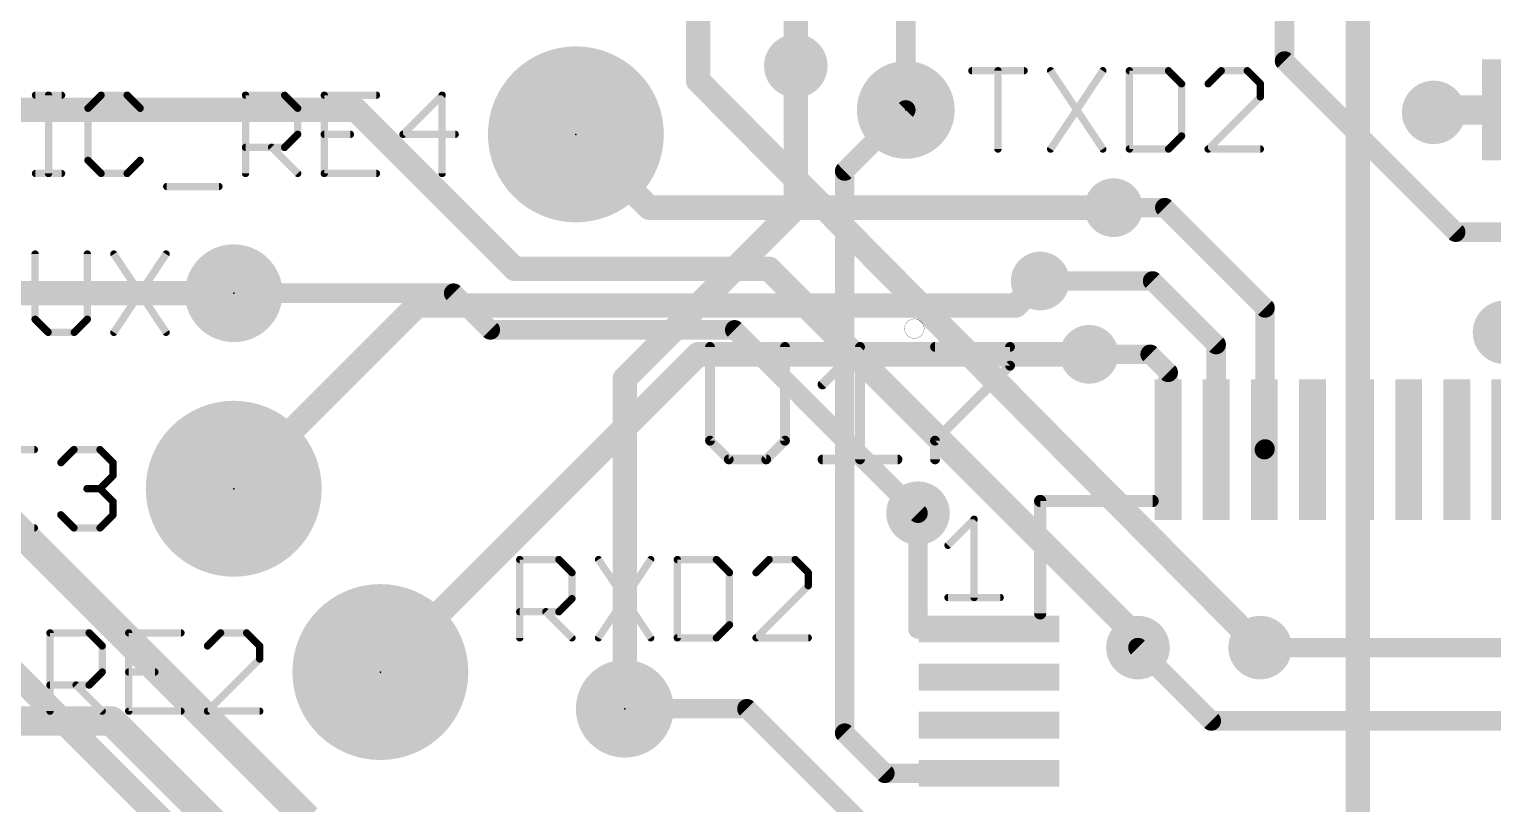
# Model space of a CAD drawing. Extents: x -18 to 144, y -21 to 125.
# Drawn here: x 15.65 to 30.87, y 71.53 to 79.58 of the extents above; entities that cross this region are included whole.
import ezdxf

# ---------------------------------------------------------------- set-up
doc = ezdxf.new("R2010")
doc.units = 0
for name, color, linetype in [('1', 22, 'CONTINUOUS'), ('114', 4, 'CONTINUOUS'), ('15', 23, 'CONTINUOUS'), ('16', 132, 'CONTINUOUS'), ('17', 1, 'CONTINUOUS'), ('18', 110, 'CONTINUOUS'), ('21', 253, 'CONTINUOUS'), ('23', 53, 'CONTINUOUS'), ('25', 253, 'CONTINUOUS'), ('27', 252, 'CONTINUOUS')]:
    doc.layers.add(name, color=color, linetype=linetype)

# ---------------------------------------------------------------- blocks, each defined once
blk = doc.blocks.new('RECT')
blk.add_solid([(-0.5, -0.5), (0.5, -0.5), (-0.5, 0.5), (0.5, 0.5)])
blk = doc.blocks.new('ROUNDP')
at = {"const_width": 0.5}
blk.add_lwpolyline([(0, -0.25, 1), (0, 0.25, 1), (0, -0.25)], format="xyb", dxfattribs=at)
blk = doc.blocks.new('ROUNDV')
at = {"const_width": 0.5}
blk.add_lwpolyline([(0, -0.25, 1), (0, 0.25, 1), (0, -0.25)], format="xyb", dxfattribs=at)

msp = doc.modelspace()

# ---------------------------------------------------------------- linework, layer by layer
at = {"layer": '1'}
for points, const_width in [([(28.702, 83.185), (28.702, 79.248)], 0.2032), ([(23.622, 77.724), (23.622, 79.1972)], 0.254), ([(28.702, 79.248), (30.48, 77.47)], 0.2032), ([(24.13, 78.105), (24.765, 78.74)], 0.2032), ([(30.2768, 78.74), (30.2514, 78.7146)], 0.3048), ([(31.254, 78.74), (30.2768, 78.74)], 0.3048), ([(24.13, 72.263), (24.13, 78.105)], 0.2032), ([(21.844, 75.946), (23.622, 77.724)], 0.254), ([(26.924, 77.724), (27.4574, 77.724)], 0.2032), ([(27.4574, 77.724), (28.4988, 76.6826)], 0.2032), ([(30.48, 77.47), (31.496, 77.47)], 0.2032), ([(26.162, 76.962), (27.3304, 76.962)], 0.2032), ([(27.3304, 76.962), (27.9908, 76.3016)], 0.2032), ([(28.4988, 76.6826), (28.4988, 75.2162)], 0.2032), ([(27.9908, 76.3016), (27.9908, 75.2106)], 0.2032), ([(26.67, 76.2), (27.305, 76.2)], 0.2032), ([(27.305, 76.2), (27.492, 76.013)], 0.2032), ([(21.844, 72.517), (21.844, 75.946)], 0.254), ([(27.492, 76.013), (27.492, 75.2094)], 0.2032), ([(27.9908, 75.2106), (27.992, 75.2094)], 0.254), ([(28.4988, 75.2162), (28.492, 75.2094)], 0.2032), ([(18.542, 71.374), (14.986, 74.93)], 0.3048), ([(24.892, 73.346), (24.892, 74.549)], 0.2032), ([(25.6286, 73.346), (24.892, 73.346)], 0.2032), ([(27.94, 72.39), (27.178, 73.152)], 0.2032), ([(32.8168, 73.152), (28.448, 73.152)], 0.2032), ([(23.114, 72.517), (21.844, 72.517)], 0.2032), ([(24.285, 71.346), (23.114, 72.517)], 0.2032), ([(16.51, 72.39), (4.1402, 72.39)], 0.3048), ([(18.2372, 70.6628), (16.51, 72.39)], 0.3048), ([(33.274, 72.39), (27.94, 72.39)], 0.2032), ([(24.547, 71.846), (24.13, 72.263)], 0.2032), ([(25.6286, 71.846), (24.547, 71.846)], 0.2032)]:
    msp.add_lwpolyline(points, dxfattribs=dict(at, const_width=const_width))
for points, const_width in [([(23.6855, 79.1972, 1), (23.5585, 79.1972)], 0.127), ([(28.7379, 79.2839, 1), (28.6661, 79.2121)], 0.1016), ([(28.6512, 79.248, 1), (28.7528, 79.248)], 0.1016), ([(24.8009, 78.7041, 1), (24.7291, 78.7759)], 0.1016), ([(30.1975, 78.7685, 1), (30.3053, 78.6607)], 0.1524), ([(30.2768, 78.8162, 1), (30.2768, 78.6638)], 0.1524), ([(30.3307, 78.6861, 1), (30.2229, 78.7939)], 0.1524), ([(24.1808, 78.105, 1), (24.0792, 78.105)], 0.1016), ([(24.0941, 78.1409, 1), (24.1659, 78.0691)], 0.1016), ([(23.5585, 77.724, 1), (23.6855, 77.724)], 0.127), ([(23.6669, 77.6791, 1), (23.5771, 77.7689)], 0.127), ([(26.924, 77.7748, 1), (26.924, 77.6732)], 0.1016), ([(27.4933, 77.7599, 1), (27.4215, 77.6881)], 0.1016), ([(27.4574, 77.6732, 1), (27.4574, 77.7748)], 0.1016), ([(30.48, 77.5208, 1), (30.48, 77.4192)], 0.1016), ([(30.4441, 77.4341, 1), (30.5159, 77.5059)], 0.1016), ([(26.162, 77.0128, 1), (26.162, 76.9112)], 0.1016), ([(27.3663, 76.9979, 1), (27.2945, 76.9261)], 0.1016), ([(27.3304, 76.9112, 1), (27.3304, 77.0128)], 0.1016), ([(28.5496, 76.6826, 1), (28.448, 76.6826)], 0.1016), ([(28.4629, 76.6467, 1), (28.5347, 76.7185)], 0.1016), ([(28.0416, 76.3016, 1), (27.94, 76.3016)], 0.1016), ([(27.9549, 76.2657, 1), (28.0267, 76.3375)], 0.1016), ([(26.67, 76.2508, 1), (26.67, 76.1492)], 0.1016), ([(27.3409, 76.2359, 1), (27.2691, 76.1641)], 0.1016), ([(27.305, 76.1492, 1), (27.305, 76.2508)], 0.1016), ([(21.9075, 75.946, 1), (21.7805, 75.946)], 0.127), ([(21.7991, 75.9909, 1), (21.8889, 75.9011)], 0.127), ([(27.5428, 76.013, 1), (27.4412, 76.013)], 0.1016), ([(27.4561, 75.9771, 1), (27.5279, 76.0489)], 0.1016), ([(28.0357, 75.2555, 1), (27.9459, 75.1657)], 0.127), ([(27.9471, 75.1645, 1), (28.0369, 75.2543)], 0.127), ([(28.4561, 75.2453, 1), (28.5279, 75.1735)], 0.1016), ([(28.5347, 75.1803, 1), (28.4629, 75.2521)], 0.1016), ([(27.4412, 75.2094, 1), (27.5428, 75.2094)], 0.1016), ([(27.94, 75.2106, 1), (28.0416, 75.2106)], 0.1016), ([(28.448, 75.2162, 1), (28.5496, 75.2162)], 0.1016), ([(24.9428, 74.549, 1), (24.8412, 74.549)], 0.1016), ([(24.892, 73.3968, 1), (24.892, 73.2952)], 0.1016), ([(24.8412, 73.346, 1), (24.9428, 73.346)], 0.1016), ([(25.6286, 73.2952, 1), (25.6286, 73.3968)], 0.1016), ([(27.2139, 73.1879, 1), (27.1421, 73.1161)], 0.1016), ([(28.448, 73.2028, 1), (28.448, 73.1012)], 0.1016), ([(21.7805, 72.517, 1), (21.9075, 72.517)], 0.127), ([(21.844, 72.5678, 1), (21.844, 72.4662)], 0.1016), ([(23.1499, 72.5529, 1), (23.0781, 72.4811)], 0.1016), ([(23.114, 72.4662, 1), (23.114, 72.5678)], 0.1016), ([(16.5639, 72.4439, 1), (16.4561, 72.3361)], 0.1524), ([(16.51, 72.3138, 1), (16.51, 72.4662)], 0.1524), ([(27.94, 72.4408, 1), (27.94, 72.3392)], 0.1016), ([(27.9041, 72.3541, 1), (27.9759, 72.4259)], 0.1016), ([(24.1659, 72.2989, 1), (24.0941, 72.2271)], 0.1016), ([(24.0792, 72.263, 1), (24.1808, 72.263)], 0.1016), ([(24.547, 71.8968, 1), (24.547, 71.7952)], 0.1016), ([(25.6286, 71.7952, 1), (25.6286, 71.8968)], 0.1016), ([(24.5111, 71.8101, 1), (24.5829, 71.8819)], 0.1016)]:
    msp.add_lwpolyline(points, format="xyb", dxfattribs=dict(at, const_width=const_width))
at = {"layer": '114', "const_width": 0.0025}
msp.add_lwpolyline([(24.8539, 76.3651, 1), (24.8539, 76.5683, 1), (24.8539, 76.3651)], format="xyb", dxfattribs=at)
at = {"layer": '15', "const_width": 0.254}
for points in [[(21.336, 78.486), (22.098, 77.724)], [(22.098, 77.724), (26.924, 77.724)], [(25.908, 76.708), (26.162, 76.962)], [(17.78, 74.803), (19.685, 76.708)], [(19.685, 76.708), (25.908, 76.708)], [(19.304, 72.898), (22.606, 76.2)], [(22.606, 76.2), (26.67, 76.2)]]:
    msp.add_lwpolyline(points, dxfattribs=at)
at = {"layer": '15', "const_width": 0.127}
for points in [[(21.3809, 78.5309, 1), (21.2911, 78.4411)], [(22.098, 77.7875, 1), (22.098, 77.6605)], [(22.0531, 77.6791, 1), (22.1429, 77.7689)], [(26.924, 77.6605, 1), (26.924, 77.7875)], [(26.2069, 76.9171, 1), (26.1171, 77.0069)], [(19.685, 76.7715, 1), (19.685, 76.6445)], [(19.7299, 76.6631, 1), (19.6401, 76.7529)], [(25.8631, 76.7529, 1), (25.9529, 76.6631)], [(25.908, 76.6445, 1), (25.908, 76.7715)], [(22.606, 76.2635, 1), (22.606, 76.1365)], [(22.6509, 76.1551, 1), (22.5611, 76.2449)], [(26.67, 76.1365, 1), (26.67, 76.2635)], [(17.7351, 74.8479, 1), (17.8249, 74.7581)], [(19.2591, 72.9429, 1), (19.3489, 72.8531)]]:
    msp.add_lwpolyline(points, format="xyb", dxfattribs=at)
at = {"layer": '16'}
for points, const_width in [([(23.622, 79.1972), (23.622, 84.582)], 0.254), ([(24.765, 78.74), (24.765, 80.264)], 0.2032), ([(29.464, 80.264), (29.464, 63.881)], 0.254), ([(22.606, 79.0448), (22.606, 79.756)], 0.254), ([(28.448, 73.152), (22.606, 79.0448)], 0.254), ([(15.24, 78.74), (19.05, 78.74)], 0.254), ([(19.05, 78.74), (20.701, 77.089)], 0.254), ([(20.701, 77.089), (23.3426, 77.089)], 0.254), ([(27.178, 73.2536), (23.3426, 77.089)], 0.254), ([(14.478, 76.835), (17.78, 76.835)], 0.254), ([(20.066, 76.835), (17.78, 76.835)], 0.2032), ([(20.447, 76.454), (20.066, 76.835)], 0.2032), ([(22.987, 76.454), (20.447, 76.454)], 0.2032), ([(24.892, 74.549), (22.987, 76.454)], 0.2032), ([(14.732, 73.66), (18.542, 69.85)], 0.254), ([(27.178, 73.152), (27.178, 73.2536)], 0.254)]:
    msp.add_lwpolyline(points, dxfattribs=dict(at, const_width=const_width))
for points, const_width in [([(23.5585, 79.1972, 1), (23.6855, 79.1972)], 0.127), ([(22.6511, 79.0895, 1), (22.5609, 79.0001)], 0.127), ([(22.5425, 79.0448, 1), (22.6695, 79.0448)], 0.127), ([(19.0949, 78.7849, 1), (19.0051, 78.6951)], 0.127), ([(19.05, 78.6765, 1), (19.05, 78.8035)], 0.127), ([(24.7142, 78.74, 1), (24.8158, 78.74)], 0.1016), ([(20.701, 77.1525, 1), (20.701, 77.0255)], 0.127), ([(20.6561, 77.0441, 1), (20.7459, 77.1339)], 0.127), ([(23.3875, 77.1339, 1), (23.2977, 77.0441)], 0.127), ([(23.3426, 77.0255, 1), (23.3426, 77.1525)], 0.127), ([(17.78, 76.8858, 1), (17.78, 76.7842)], 0.1016), ([(17.78, 76.7715, 1), (17.78, 76.8985)], 0.127), ([(20.1019, 76.8709, 1), (20.0301, 76.7991)], 0.1016), ([(20.066, 76.7842, 1), (20.066, 76.8858)], 0.1016), ([(20.447, 76.5048, 1), (20.447, 76.4032)], 0.1016), ([(20.4111, 76.4181, 1), (20.4829, 76.4899)], 0.1016), ([(23.0229, 76.4899, 1), (22.9511, 76.4181)], 0.1016), ([(22.987, 76.4032, 1), (22.987, 76.5048)], 0.1016), ([(24.8561, 74.5131, 1), (24.9279, 74.5849)], 0.1016), ([(27.2415, 73.2536, 1), (27.1145, 73.2536)], 0.127), ([(27.1331, 73.2087, 1), (27.2229, 73.2985)], 0.127), ([(27.1145, 73.152, 1), (27.2415, 73.152)], 0.127), ([(28.4029, 73.1073, 1), (28.4931, 73.1967)], 0.127)]:
    msp.add_lwpolyline(points, format="xyb", dxfattribs=dict(at, const_width=const_width))
at = {"layer": '21'}
for points, const_width in [([(15.7195, 78.8931), (15.9906, 78.8931)], 0.0762), ([(15.8551, 78.0796), (15.8551, 78.8931)], 0.0762), ([(16.4008, 78.8931), (16.2652, 78.7575)], 0.0762), ([(16.2652, 78.7575), (16.2652, 78.2152)], 0.0762), ([(16.6719, 78.8931), (16.4008, 78.8931)], 0.0762), ([(16.8075, 78.7575), (16.6719, 78.8931)], 0.0762), ([(17.9024, 78.0796), (17.9024, 78.8931)], 0.0762), ([(17.9024, 78.8931), (18.3091, 78.8931)], 0.0762), ([(18.3091, 78.8931), (18.4447, 78.7575)], 0.0762), ([(18.4447, 78.7575), (18.4447, 78.4863)], 0.0762), ([(19.2633, 78.8931), (18.7209, 78.8931)], 0.0762), ([(18.7209, 78.8931), (18.7209, 78.0796)], 0.0762), ([(19.9463, 78.8931), (19.5395, 78.4863)], 0.0762), ([(19.9463, 78.0796), (19.9463, 78.8931)], 0.0762), ([(18.4447, 78.4863), (18.3091, 78.3508)], 0.0762), ([(18.7209, 78.4863), (18.9921, 78.4863)], 0.0762), ([(19.5395, 78.4863), (20.0818, 78.4863)], 0.0762), ([(18.3091, 78.3508), (17.9024, 78.3508)], 0.0762), ([(18.1735, 78.3508), (18.4447, 78.0796)], 0.0762), ([(16.2652, 78.2152), (16.4008, 78.0796)], 0.0762), ([(16.6719, 78.0796), (16.8075, 78.2152)], 0.0762), ([(15.7195, 78.0796), (15.9906, 78.0796)], 0.0762), ([(16.4008, 78.0796), (16.6719, 78.0796)], 0.0762), ([(18.7209, 78.0796), (19.2633, 78.0796)], 0.0762), ([(17.0838, 77.944), (17.6261, 77.944)], 0.0762), ([(15.7073, 75.2101), (15.1649, 75.2101)], 0.0762), ([(15.9835, 75.0745), (16.1191, 75.2101)], 0.0762), ([(16.1191, 75.2101), (16.3903, 75.2101)], 0.0762), ([(16.3903, 75.2101), (16.5258, 75.0745)], 0.0762), ([(16.5258, 75.0745), (16.5258, 74.9389)], 0.0762), ([(16.3903, 74.8033), (16.2547, 74.8033)], 0.0762), ([(16.5258, 74.9389), (16.3903, 74.8033)], 0.0762), ([(16.3903, 74.8033), (16.5258, 74.6678)], 0.0762), ([(16.5258, 74.6678), (16.5258, 74.5322)], 0.0762), ([(26.162, 73.5076), (26.162, 74.676)], 0.127), ([(26.162, 74.676), (27.3304, 74.676)], 0.127), ([(16.1191, 74.3966), (15.9835, 74.5322)], 0.0762), ([(16.5258, 74.5322), (16.3903, 74.3966)], 0.0762), ([(15.1649, 74.3966), (15.7073, 74.3966)], 0.0762), ([(16.3903, 74.3966), (16.1191, 74.3966)], 0.0762), ([(25.2037, 74.215), (25.4749, 74.4862)], 0.0762), ([(25.4749, 74.4862), (25.4749, 73.6727)], 0.0762), ([(25.2037, 73.6727), (25.7461, 73.6727)], 0.0762), ([(15.8704, 72.4916), (15.8704, 73.3051)], 0.0762), ([(15.8704, 73.3051), (16.2771, 73.3051)], 0.0762), ([(16.2771, 73.3051), (16.4127, 73.1695)], 0.0762), ([(17.2313, 73.3051), (16.6889, 73.3051)], 0.0762), ([(16.6889, 73.3051), (16.6889, 72.4916)], 0.0762), ([(17.6431, 73.3051), (17.5075, 73.1695)], 0.0762), ([(17.9143, 73.3051), (17.6431, 73.3051)], 0.0762), ([(18.0498, 73.1695), (17.9143, 73.3051)], 0.0762), ([(16.4127, 73.1695), (16.4127, 72.8983)], 0.0762), ([(18.0498, 73.0339), (18.0498, 73.1695)], 0.0762), ([(17.5075, 72.4916), (18.0498, 73.0339)], 0.0762), ([(16.4127, 72.8983), (16.2771, 72.7628)], 0.0762), ([(16.6889, 72.8983), (16.9601, 72.8983)], 0.0762), ([(16.2771, 72.7628), (15.8704, 72.7628)], 0.0762), ([(16.1415, 72.7628), (16.4127, 72.4916)], 0.0762), ([(16.6889, 72.4916), (17.2313, 72.4916)], 0.0762), ([(18.0498, 72.4916), (17.5075, 72.4916)], 0.0762)]:
    msp.add_lwpolyline(points, dxfattribs=dict(at, const_width=const_width))
for points, const_width in [([(15.7195, 78.9121, 1), (15.7195, 78.874)], 0.0381), ([(15.8741, 78.8931, 1), (15.836, 78.8931)], 0.0381), ([(15.9906, 78.874, 1), (15.9906, 78.9121)], 0.0381), ([(16.2843, 78.7575, 1), (16.2462, 78.7575)], 0.0381), ([(16.4008, 78.9121, 1), (16.4008, 78.874)], 0.0381), ([(16.4143, 78.8796, 1), (16.3873, 78.9066)], 0.0381), ([(16.6854, 78.9066, 1), (16.6585, 78.8796)], 0.0381), ([(16.6719, 78.874, 1), (16.6719, 78.9121)], 0.0381), ([(17.9214, 78.8931, 1), (17.8833, 78.8931)], 0.0381), ([(17.9024, 78.9121, 1), (17.9024, 78.874)], 0.0381), ([(18.3226, 78.9066, 1), (18.2956, 78.8796)], 0.0381), ([(18.3091, 78.874, 1), (18.3091, 78.9121)], 0.0381), ([(18.4637, 78.7575, 1), (18.4256, 78.7575)], 0.0381), ([(18.74, 78.8931, 1), (18.7019, 78.8931)], 0.0381), ([(18.7209, 78.9121, 1), (18.7209, 78.874)], 0.0381), ([(19.2633, 78.874, 1), (19.2633, 78.9121)], 0.0381), ([(19.9653, 78.8931, 1), (19.9272, 78.8931)], 0.0381), ([(19.9597, 78.8796, 1), (19.9328, 78.9066)], 0.0381), ([(16.2517, 78.771, 1), (16.2787, 78.744)], 0.0381), ([(16.7941, 78.744, 1), (16.821, 78.771)], 0.0381), ([(18.4312, 78.744, 1), (18.4582, 78.771)], 0.0381), ([(18.4256, 78.4863, 1), (18.4637, 78.4863)], 0.0381), ([(18.4582, 78.4729, 1), (18.4312, 78.4998)], 0.0381), ([(18.7209, 78.5054, 1), (18.7209, 78.4673)], 0.0381), ([(18.9921, 78.4673, 1), (18.9921, 78.5054)], 0.0381), ([(19.5395, 78.5054, 1), (19.5395, 78.4673)], 0.0381), ([(19.526, 78.4998, 1), (19.553, 78.4729)], 0.0381), ([(20.0818, 78.4673, 1), (20.0818, 78.5054)], 0.0381), ([(17.9024, 78.3698, 1), (17.9024, 78.3317)], 0.0381), ([(18.187, 78.3642, 1), (18.16, 78.3373)], 0.0381), ([(18.2956, 78.3642, 1), (18.3226, 78.3373)], 0.0381), ([(18.3091, 78.3317, 1), (18.3091, 78.3698)], 0.0381), ([(16.2787, 78.2287, 1), (16.2517, 78.2017)], 0.0381), ([(16.2462, 78.2152, 1), (16.2843, 78.2152)], 0.0381), ([(16.821, 78.2017, 1), (16.7941, 78.2287)], 0.0381), ([(15.7195, 78.0986, 1), (15.7195, 78.0606)], 0.0381), ([(15.836, 78.0796, 1), (15.8741, 78.0796)], 0.0381), ([(15.9906, 78.0606, 1), (15.9906, 78.0986)], 0.0381), ([(16.4008, 78.0986, 1), (16.4008, 78.0606)], 0.0381), ([(16.3873, 78.0661, 1), (16.4143, 78.0931)], 0.0381), ([(16.6585, 78.0931, 1), (16.6854, 78.0661)], 0.0381), ([(16.6719, 78.0606, 1), (16.6719, 78.0986)], 0.0381), ([(17.8833, 78.0796, 1), (17.9214, 78.0796)], 0.0381), ([(18.4312, 78.0661, 1), (18.4582, 78.0931)], 0.0381), ([(18.7209, 78.0986, 1), (18.7209, 78.0606)], 0.0381), ([(18.7019, 78.0796, 1), (18.74, 78.0796)], 0.0381), ([(19.2633, 78.0606, 1), (19.2633, 78.0986)], 0.0381), ([(19.9272, 78.0796, 1), (19.9653, 78.0796)], 0.0381), ([(17.0838, 77.9631, 1), (17.0838, 77.925)], 0.0381), ([(17.6261, 77.925, 1), (17.6261, 77.9631)], 0.0381), ([(15.7073, 75.191, 1), (15.7073, 75.2291)], 0.0381), ([(16.1191, 75.2291, 1), (16.1191, 75.191)], 0.0381), ([(16.1326, 75.1966, 1), (16.1056, 75.2236)], 0.0381), ([(16.4037, 75.2236, 1), (16.3768, 75.1966)], 0.0381), ([(16.3903, 75.191, 1), (16.3903, 75.2291)], 0.0381), ([(15.97, 75.088, 1), (15.997, 75.061)], 0.0381), ([(16.5449, 75.0745, 1), (16.5068, 75.0745)], 0.0381), ([(16.5124, 75.061, 1), (16.5393, 75.088)], 0.0381), ([(16.2547, 74.8224, 1), (16.2547, 74.7843)], 0.0381), ([(16.4037, 74.8168, 1), (16.3768, 74.7899)], 0.0381), ([(16.3768, 74.8168, 1), (16.4037, 74.7899)], 0.0381), ([(16.3903, 74.7843, 1), (16.3903, 74.8224)], 0.0381), ([(16.5068, 74.9389, 1), (16.5449, 74.9389)], 0.0381), ([(16.5393, 74.9255, 1), (16.5124, 74.9524)], 0.0381), ([(16.5449, 74.6678, 1), (16.5068, 74.6678)], 0.0381), ([(16.5124, 74.6543, 1), (16.5393, 74.6812)], 0.0381), ([(26.162, 74.7078, 1), (26.162, 74.6442)], 0.0635), ([(26.1938, 74.676, 1), (26.1303, 74.676)], 0.0635), ([(27.3304, 74.6442, 1), (27.3304, 74.7078)], 0.0635), ([(15.997, 74.5457, 1), (15.97, 74.5187)], 0.0381), ([(16.5068, 74.5322, 1), (16.5449, 74.5322)], 0.0381), ([(16.5393, 74.5187, 1), (16.5124, 74.5457)], 0.0381), ([(15.7073, 74.3776, 1), (15.7073, 74.4156)], 0.0381), ([(16.1191, 74.4156, 1), (16.1191, 74.3776)], 0.0381), ([(16.1056, 74.3831, 1), (16.1326, 74.4101)], 0.0381), ([(16.3768, 74.4101, 1), (16.4037, 74.3831)], 0.0381), ([(16.3903, 74.3776, 1), (16.3903, 74.4156)], 0.0381), ([(25.4939, 74.4862, 1), (25.4558, 74.4862)], 0.0381), ([(25.4884, 74.4727, 1), (25.4614, 74.4997)], 0.0381), ([(25.1903, 74.2285, 1), (25.2172, 74.2016)], 0.0381), ([(25.2037, 73.6917, 1), (25.2037, 73.6537)], 0.0381), ([(25.4558, 73.6727, 1), (25.4939, 73.6727)], 0.0381), ([(25.7461, 73.6537, 1), (25.7461, 73.6917)], 0.0381), ([(26.1303, 73.5076, 1), (26.1938, 73.5076)], 0.0635), ([(15.8894, 73.3051, 1), (15.8513, 73.3051)], 0.0381), ([(15.8704, 73.3241, 1), (15.8704, 73.286)], 0.0381), ([(16.2906, 73.3186, 1), (16.2636, 73.2916)], 0.0381), ([(16.2771, 73.286, 1), (16.2771, 73.3241)], 0.0381), ([(16.708, 73.3051, 1), (16.6699, 73.3051)], 0.0381), ([(16.6889, 73.3241, 1), (16.6889, 73.286)], 0.0381), ([(17.2313, 73.286, 1), (17.2313, 73.3241)], 0.0381), ([(17.6431, 73.3241, 1), (17.6431, 73.286)], 0.0381), ([(17.6566, 73.2916, 1), (17.6296, 73.3186)], 0.0381), ([(17.9277, 73.3186, 1), (17.9008, 73.2916)], 0.0381), ([(17.9143, 73.286, 1), (17.9143, 73.3241)], 0.0381), ([(16.4317, 73.1695, 1), (16.3936, 73.1695)], 0.0381), ([(16.3992, 73.156, 1), (16.4262, 73.183)], 0.0381), ([(17.494, 73.183, 1), (17.521, 73.156)], 0.0381), ([(18.0689, 73.1695, 1), (18.0308, 73.1695)], 0.0381), ([(18.0364, 73.156, 1), (18.0633, 73.183)], 0.0381), ([(18.0308, 73.0339, 1), (18.0689, 73.0339)], 0.0381), ([(18.0633, 73.0205, 1), (18.0364, 73.0474)], 0.0381), ([(16.3936, 72.8983, 1), (16.4317, 72.8983)], 0.0381), ([(16.4262, 72.8849, 1), (16.3992, 72.9118)], 0.0381), ([(16.6889, 72.9174, 1), (16.6889, 72.8793)], 0.0381), ([(16.9601, 72.8793, 1), (16.9601, 72.9174)], 0.0381), ([(15.8704, 72.7818, 1), (15.8704, 72.7437)], 0.0381), ([(16.155, 72.7762, 1), (16.128, 72.7493)], 0.0381), ([(16.2636, 72.7762, 1), (16.2906, 72.7493)], 0.0381), ([(16.2771, 72.7437, 1), (16.2771, 72.7818)], 0.0381), ([(15.8513, 72.4916, 1), (15.8894, 72.4916)], 0.0381), ([(16.3992, 72.4781, 1), (16.4262, 72.5051)], 0.0381), ([(16.6699, 72.4916, 1), (16.708, 72.4916)], 0.0381), ([(16.6889, 72.5106, 1), (16.6889, 72.4726)], 0.0381), ([(17.2313, 72.4726, 1), (17.2313, 72.5106)], 0.0381), ([(17.494, 72.5051, 1), (17.521, 72.4781)], 0.0381), ([(17.5075, 72.5106, 1), (17.5075, 72.4726)], 0.0381), ([(18.0498, 72.4726, 1), (18.0498, 72.5106)], 0.0381)]:
    msp.add_lwpolyline(points, format="xyb", dxfattribs=dict(at, const_width=const_width))
at = {"layer": '23'}
for p in [(24.765, 78.74), (21.336, 78.486), (17.78, 76.835), (17.78, 74.803), (19.304, 72.898), (21.844, 72.517)]:
    msp.add_point(p, dxfattribs=at)
at = {"layer": '25', "const_width": 0.0762}
for points in [[(25.4519, 79.1471), (25.9943, 79.1471)], [(25.7231, 78.3336), (25.7231, 79.1471)], [(26.2705, 79.1471), (26.8129, 78.3336)], [(26.8129, 79.1471), (26.2705, 78.3336)], [(27.0891, 79.1471), (27.0891, 78.3336)], [(27.4958, 79.1471), (27.0891, 79.1471)], [(27.6314, 79.0115), (27.4958, 79.1471)], [(28.0433, 79.1471), (27.9077, 79.0115)], [(28.3144, 79.1471), (28.0433, 79.1471)], [(28.45, 79.0115), (28.3144, 79.1471)], [(27.6314, 78.4692), (27.6314, 79.0115)], [(28.45, 78.8759), (28.45, 79.0115)], [(27.9077, 78.3336), (28.45, 78.8759)], [(27.4958, 78.3336), (27.6314, 78.4692)], [(27.0891, 78.3336), (27.4958, 78.3336)], [(28.45, 78.3336), (27.9077, 78.3336)], [(15.7157, 77.2421), (15.7157, 76.5642)], [(16.258, 76.5642), (16.258, 77.2421)], [(16.5343, 77.2421), (17.0766, 76.4286)], [(17.0766, 77.2421), (16.5343, 76.4286)], [(15.7157, 76.5642), (15.8513, 76.4286)], [(16.1224, 76.4286), (16.258, 76.5642)], [(15.8513, 76.4286), (16.1224, 76.4286)], [(20.7529, 73.2536), (20.7529, 74.0671)], [(20.7529, 74.0671), (21.1597, 74.0671)], [(21.1597, 74.0671), (21.2953, 73.9315)], [(21.5715, 74.0671), (22.1138, 73.2536)], [(22.1138, 74.0671), (21.5715, 73.2536)], [(22.3901, 74.0671), (22.3901, 73.2536)], [(22.7968, 74.0671), (22.3901, 74.0671)], [(22.9324, 73.9315), (22.7968, 74.0671)], [(23.3443, 74.0671), (23.2087, 73.9315)], [(23.6154, 74.0671), (23.3443, 74.0671)], [(23.751, 73.9315), (23.6154, 74.0671)], [(21.2953, 73.9315), (21.2953, 73.6603)], [(22.9324, 73.3892), (22.9324, 73.9315)], [(23.751, 73.7959), (23.751, 73.9315)], [(23.2087, 73.2536), (23.751, 73.7959)], [(21.2953, 73.6603), (21.1597, 73.5248)], [(21.1597, 73.5248), (20.7529, 73.5248)], [(21.0241, 73.5248), (21.2953, 73.2536)], [(22.7968, 73.2536), (22.9324, 73.3892)], [(22.3901, 73.2536), (22.7968, 73.2536)], [(23.751, 73.2536), (23.2087, 73.2536)]]:
    msp.add_lwpolyline(points, dxfattribs=at)
at = {"layer": '25', "const_width": 0.0381}
for points in [[(25.4519, 79.1661, 1), (25.4519, 79.128)], [(25.7422, 79.1471, 1), (25.7041, 79.1471)], [(25.9943, 79.128, 1), (25.9943, 79.1661)], [(26.2864, 79.1577, 1), (26.2547, 79.1365)], [(26.8287, 79.1365, 1), (26.797, 79.1577)], [(27.0891, 79.1661, 1), (27.0891, 79.128)], [(27.1082, 79.1471, 1), (27.0701, 79.1471)], [(27.5093, 79.1606, 1), (27.4824, 79.1336)], [(27.4958, 79.128, 1), (27.4958, 79.1661)], [(28.0433, 79.1661, 1), (28.0433, 79.128)], [(28.0567, 79.1336, 1), (28.0298, 79.1606)], [(28.3279, 79.1606, 1), (28.301, 79.1336)], [(28.3144, 79.128, 1), (28.3144, 79.1661)], [(27.6505, 79.0115, 1), (27.6124, 79.0115)], [(27.618, 78.998, 1), (27.6449, 79.025)], [(27.8942, 79.025, 1), (27.9211, 78.998)], [(28.4691, 79.0115, 1), (28.431, 79.0115)], [(28.4365, 78.998, 1), (28.4635, 79.025)], [(28.431, 78.8759, 1), (28.4691, 78.8759)], [(28.4635, 78.8625, 1), (28.4365, 78.8894)], [(27.6124, 78.4692, 1), (27.6505, 78.4692)], [(27.6449, 78.4557, 1), (27.618, 78.4827)], [(25.7041, 78.3336, 1), (25.7422, 78.3336)], [(26.2547, 78.3442, 1), (26.2864, 78.323)], [(26.797, 78.323, 1), (26.8287, 78.3442)], [(27.0891, 78.3526, 1), (27.0891, 78.3146)], [(27.0701, 78.3336, 1), (27.1082, 78.3336)], [(27.4824, 78.3471, 1), (27.5093, 78.3201)], [(27.4958, 78.3146, 1), (27.4958, 78.3526)], [(27.8942, 78.3471, 1), (27.9211, 78.3201)], [(27.9077, 78.3526, 1), (27.9077, 78.3146)], [(28.45, 78.3146, 1), (28.45, 78.3526)], [(15.7347, 77.2421, 1), (15.6966, 77.2421)], [(16.2771, 77.2421, 1), (16.239, 77.2421)], [(16.5501, 77.2527, 1), (16.5184, 77.2315)], [(17.0924, 77.2315, 1), (17.0607, 77.2527)], [(15.7291, 76.5777, 1), (15.7022, 76.5507)], [(15.6966, 76.5642, 1), (15.7347, 76.5642)], [(16.239, 76.5642, 1), (16.2771, 76.5642)], [(16.2715, 76.5507, 1), (16.2445, 76.5777)], [(15.8513, 76.4476, 1), (15.8513, 76.4096)], [(15.8378, 76.4151, 1), (15.8647, 76.4421)], [(16.109, 76.4421, 1), (16.1359, 76.4151)], [(16.1224, 76.4096, 1), (16.1224, 76.4476)], [(16.5184, 76.4392, 1), (16.5501, 76.418)], [(17.0607, 76.418, 1), (17.0924, 76.4392)], [(20.772, 74.0671, 1), (20.7339, 74.0671)], [(20.7529, 74.0861, 1), (20.7529, 74.048)], [(21.1732, 74.0806, 1), (21.1462, 74.0536)], [(21.1597, 74.048, 1), (21.1597, 74.0861)], [(21.5874, 74.0777, 1), (21.5557, 74.0565)], [(22.1297, 74.0565, 1), (22.098, 74.0777)], [(22.4092, 74.0671, 1), (22.3711, 74.0671)], [(22.3901, 74.0861, 1), (22.3901, 74.048)], [(22.8103, 74.0806, 1), (22.7834, 74.0536)], [(22.7968, 74.048, 1), (22.7968, 74.0861)], [(23.3443, 74.0861, 1), (23.3443, 74.048)], [(23.3577, 74.0536, 1), (23.3308, 74.0806)], [(23.6289, 74.0806, 1), (23.602, 74.0536)], [(23.6154, 74.048, 1), (23.6154, 74.0861)], [(21.3143, 73.9315, 1), (21.2762, 73.9315)], [(21.2818, 73.918, 1), (21.3087, 73.945)], [(22.9515, 73.9315, 1), (22.9134, 73.9315)], [(22.919, 73.918, 1), (22.9459, 73.945)], [(23.1952, 73.945, 1), (23.2221, 73.918)], [(23.7701, 73.9315, 1), (23.732, 73.9315)], [(23.7375, 73.918, 1), (23.7645, 73.945)], [(23.732, 73.7959, 1), (23.7701, 73.7959)], [(23.7645, 73.7825, 1), (23.7375, 73.8094)], [(21.2762, 73.6603, 1), (21.3143, 73.6603)], [(21.3087, 73.6469, 1), (21.2818, 73.6738)], [(20.7529, 73.5438, 1), (20.7529, 73.5057)], [(21.0376, 73.5382, 1), (21.0106, 73.5113)], [(21.1462, 73.5382, 1), (21.1732, 73.5113)], [(21.1597, 73.5057, 1), (21.1597, 73.5438)], [(22.9134, 73.3892, 1), (22.9515, 73.3892)], [(22.9459, 73.3757, 1), (22.919, 73.4027)], [(20.7339, 73.2536, 1), (20.772, 73.2536)], [(21.2818, 73.2401, 1), (21.3087, 73.2671)], [(21.5557, 73.2642, 1), (21.5874, 73.243)], [(22.098, 73.243, 1), (22.1297, 73.2642)], [(22.3711, 73.2536, 1), (22.4092, 73.2536)], [(22.3901, 73.2726, 1), (22.3901, 73.2346)], [(22.7834, 73.2671, 1), (22.8103, 73.2401)], [(22.7968, 73.2346, 1), (22.7968, 73.2726)], [(23.1952, 73.2671, 1), (23.2221, 73.2401)], [(23.2087, 73.2726, 1), (23.2087, 73.2346)], [(23.751, 73.2346, 1), (23.751, 73.2726)]]:
    msp.add_lwpolyline(points, format="xyb", dxfattribs=at)
at = {"layer": '27', "const_width": 0.1016}
for points in [[(22.73, 76.2772), (22.73, 75.3027)], [(23.5096, 75.3027), (23.5096, 76.2772)], [(23.8994, 75.8874), (24.2892, 76.2772)], [(24.2892, 76.2772), (24.2892, 75.1078)], [(25.0688, 76.2772), (25.8484, 76.2772)], [(25.8484, 76.2772), (25.8484, 76.0823)], [(25.8484, 76.0823), (25.0688, 75.3027)], [(22.73, 75.3027), (22.9249, 75.1078)], [(23.3147, 75.1078), (23.5096, 75.3027)], [(25.0688, 75.3027), (25.0688, 75.1078)], [(22.9249, 75.1078), (23.3147, 75.1078)], [(23.8994, 75.1078), (24.679, 75.1078)]]:
    msp.add_lwpolyline(points, dxfattribs=at)
at = {"layer": '27', "const_width": 0.0508}
for points in [[(22.7554, 76.2772, 1), (22.7046, 76.2772)], [(23.535, 76.2772, 1), (23.4842, 76.2772)], [(24.3146, 76.2772, 1), (24.2638, 76.2772)], [(24.3072, 76.2592, 1), (24.2712, 76.2952)], [(25.0688, 76.3026, 1), (25.0688, 76.2518)], [(25.8738, 76.2772, 1), (25.823, 76.2772)], [(25.8484, 76.2518, 1), (25.8484, 76.3026)], [(25.823, 76.0823, 1), (25.8738, 76.0823)], [(25.8664, 76.0643, 1), (25.8304, 76.1003)], [(23.8814, 75.9054, 1), (23.9174, 75.8694)], [(22.748, 75.3207, 1), (22.712, 75.2847)], [(22.7046, 75.3027, 1), (22.7554, 75.3027)], [(23.4842, 75.3027, 1), (23.535, 75.3027)], [(23.5276, 75.2847, 1), (23.4916, 75.3207)], [(25.0508, 75.3207, 1), (25.0868, 75.2847)], [(25.0942, 75.3027, 1), (25.0434, 75.3027)], [(22.9249, 75.1332, 1), (22.9249, 75.0824)], [(22.9069, 75.0898, 1), (22.9429, 75.1258)], [(23.2967, 75.1258, 1), (23.3327, 75.0898)], [(23.3147, 75.0824, 1), (23.3147, 75.1332)], [(23.8994, 75.1332, 1), (23.8994, 75.0824)], [(24.679, 75.0824, 1), (24.679, 75.1332)], [(24.2638, 75.1078, 1), (24.3146, 75.1078)], [(25.0434, 75.1078, 1), (25.0942, 75.1078)]]:
    msp.add_lwpolyline(points, format="xyb", dxfattribs=at)

# ---------------------------------------------------------------- block references
at = {"layer": '1', "yscale": 1.05}
msp.add_blockref('RECT', (31.254, 78.74), dxfattribs=at)
at = {"layer": '1', "xscale": 0.2794, "yscale": 1.462}
for p, rotation in [((27.492, 75.2094), 180), ((27.992, 75.2094), 180), ((28.492, 75.2094), 180), ((28.992, 75.2094), 180), ((29.492, 75.2094), 180), ((29.992, 75.2094), 180), ((30.492, 75.2094), 180), ((30.992, 75.2094), 180), ((25.6286, 73.346), 270), ((25.6286, 72.846), 270), ((25.6286, 72.346), 270), ((25.6286, 71.846), 270)]:
    msp.add_blockref('RECT', p, dxfattribs=dict(at, rotation=rotation))
at = {"layer": '17'}
for p, xscale, yscale in [((21.336, 78.486), 1.8288, 1.8288), ((21.336, 78.486), 1.8288, 1.8288), ((21.336, 78.486), 1.6002, 1.6002), ((21.336, 78.486), 1.6002, 1.6002), ((24.765, 78.74), 1.016, 1.016), ((24.765, 78.74), 1.016, 1.016), ((24.765, 78.74), 1.016, 1.016), ((24.765, 78.74), 1.016, 1.016), ((24.765, 78.74), 0.8128, 0.8128), ((24.765, 78.74), 0.8128, 0.8128), ((24.765, 78.74), 0.8128, 0.8128), ((24.765, 78.74), 0.8128, 0.8128), ((17.78, 76.835), 1.016, 1.016), ((17.78, 76.835), 1.016, 1.016), ((17.78, 76.835), 1.016, 1.016), ((17.78, 76.835), 1.016, 1.016), ((17.78, 76.835), 0.8128, 0.8128), ((17.78, 76.835), 0.8128, 0.8128), ((17.78, 76.835), 0.8128, 0.8128), ((17.78, 76.835), 0.8128, 0.8128), ((17.78, 74.803), 1.8288, 1.8288), ((17.78, 74.803), 1.8288, 1.8288), ((17.78, 74.803), 1.6002, 1.6002), ((17.78, 74.803), 1.6002, 1.6002), ((19.304, 72.898), 1.8288, 1.8288), ((19.304, 72.898), 1.8288, 1.8288), ((19.304, 72.898), 1.6002, 1.6002), ((19.304, 72.898), 1.6002, 1.6002), ((21.844, 72.517), 1.016, 1.016), ((21.844, 72.517), 1.016, 1.016), ((21.844, 72.517), 1.016, 1.016), ((21.844, 72.517), 1.016, 1.016), ((21.844, 72.517), 0.8128, 0.8128), ((21.844, 72.517), 0.8128, 0.8128), ((21.844, 72.517), 0.8128, 0.8128), ((21.844, 72.517), 0.8128, 0.8128)]:
    msp.add_blockref('ROUNDP', p, dxfattribs=dict(at, xscale=xscale, yscale=yscale))
at = {"layer": '18'}
for p, xscale, yscale in [((23.622, 79.1972), 0.6604, 0.6604), ((23.622, 79.1972), 0.6604, 0.6604), ((30.2514, 78.7146), 0.6604, 0.6604), ((30.2514, 78.7146), 0.6604, 0.6604), ((26.924, 77.724), 0.6096, 0.6096), ((26.924, 77.724), 0.6096, 0.6096), ((26.162, 76.962), 0.6096, 0.6096), ((26.162, 76.962), 0.6096, 0.6096), ((30.988, 76.4286), 0.6604, 0.6604), ((30.988, 76.4286), 0.6604, 0.6604), ((26.67, 76.2), 0.6096, 0.6096), ((26.67, 76.2), 0.6096, 0.6096), ((24.892, 74.549), 0.6604, 0.6604), ((24.892, 74.549), 0.6604, 0.6604), ((27.178, 73.152), 0.6604, 0.6604), ((27.178, 73.152), 0.6604, 0.6604), ((28.448, 73.152), 0.6604, 0.6604), ((28.448, 73.152), 0.6604, 0.6604)]:
    msp.add_blockref('ROUNDV', p, dxfattribs=dict(at, xscale=xscale, yscale=yscale))

doc.saveas('drawing.dxf')
